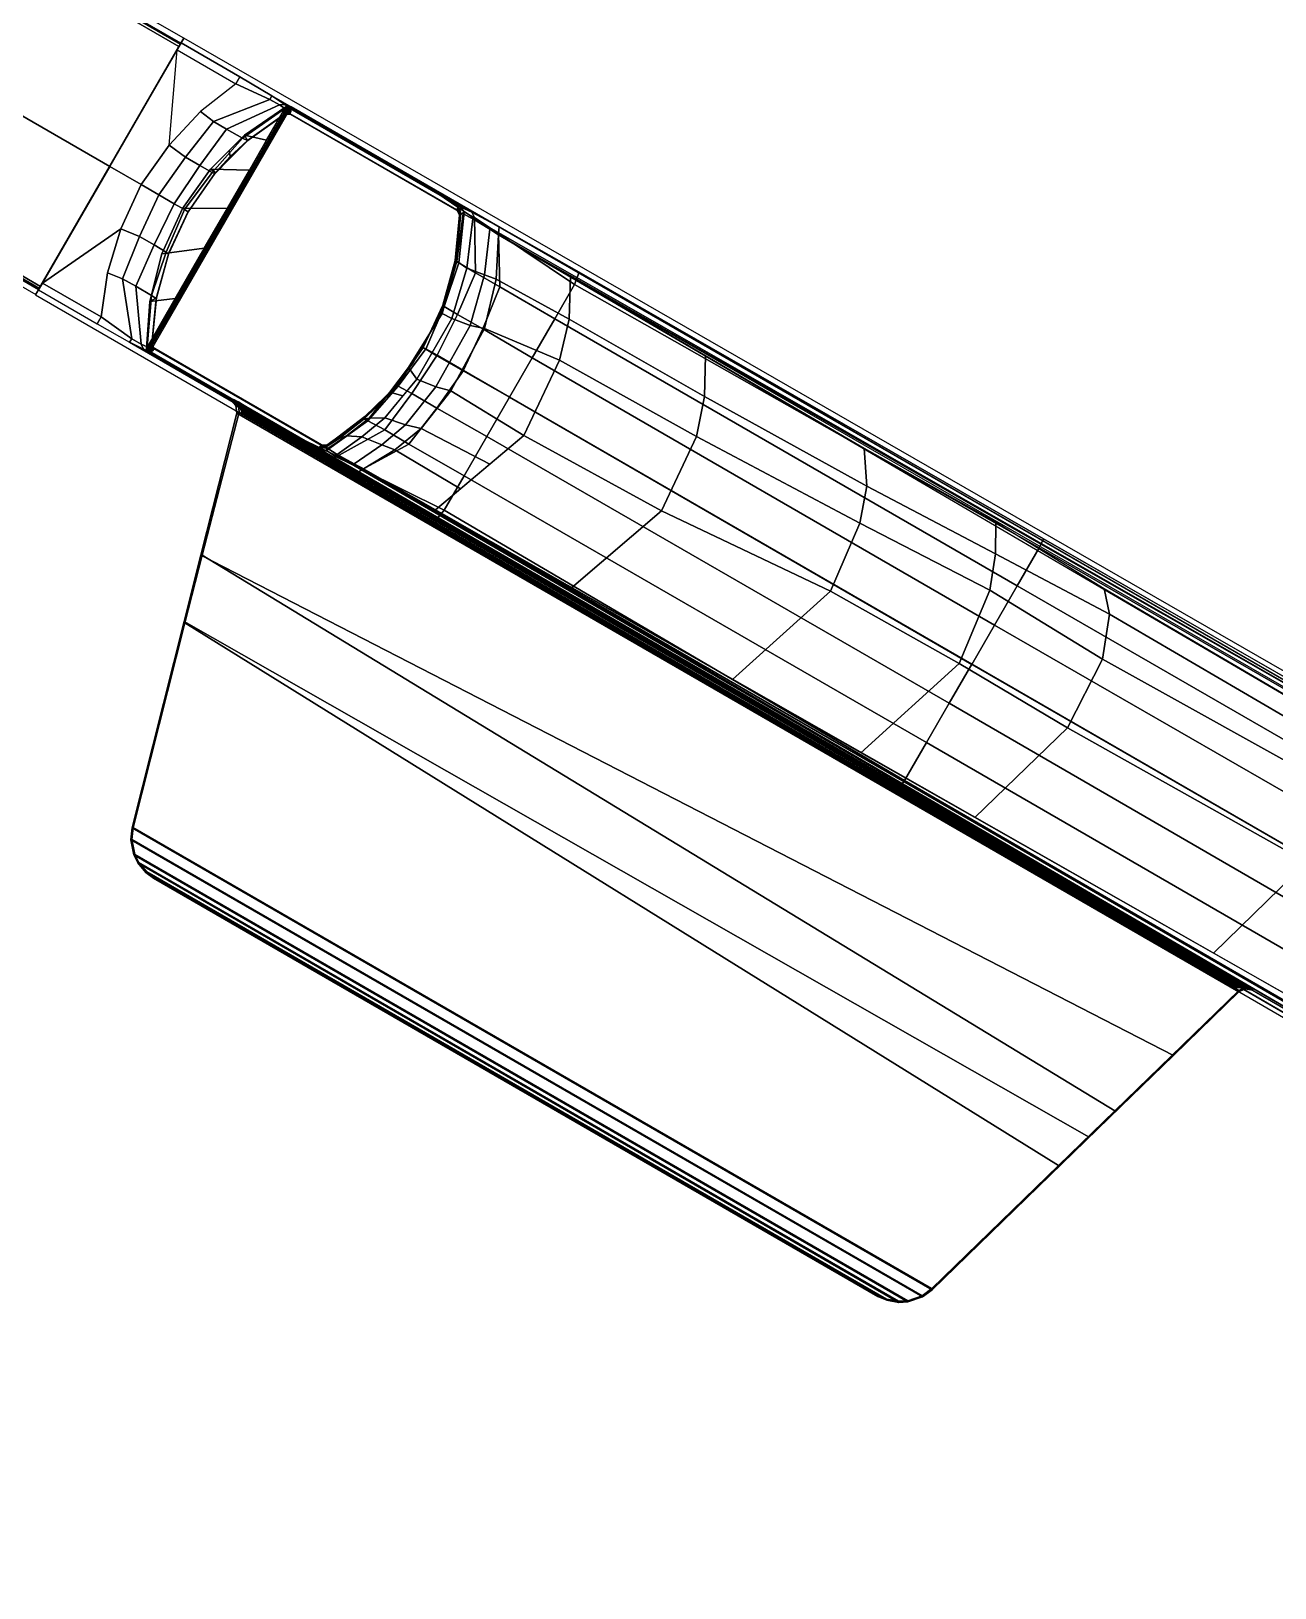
# Model space of a CAD drawing. Header units: millimetres. Extents: x 22804 to 54168, y 19058 to 39187.
# Drawn here: x 48073.3 to 48247.8, y 25226.1 to 25444.5 of the extents above; entities that cross this region are included whole.
import ezdxf

# ---------------------------------------------------------------- set-up
doc = ezdxf.new("R2010")
doc.units = ezdxf.units.MM
doc.header["$LTSCALE"] = 20
for name, color, linetype in [('Furniture', 31, 'Continuous'), ('TABLE-BASE', 6, 'Continuous'), ('TABLE-TOPVEN', 6, 'Continuous')]:
    doc.layers.add(name, color=color, linetype=linetype)

# ---------------------------------------------------------------- blocks, each defined once
blk = doc.blocks.new('table')
at = {"layer": 'TABLE-BASE', "color": 4}
for p, q in [((-3.7026, 14.4811, 25.958), (-3.699, 14.4908, 25.958)), ((-3.699, 14.5016, 25.958), (-3.7025, 14.5155, 25.958)), ((-3.699, 14.4908, 25.958), (-3.699, 14.5016, 25.958))]:
    blk.add_line(p, q, dxfattribs=at)
for points, invisible_edges in [([(-4.6865, 15.9384, 2.9398), (-3.1944, 18.4786, 3.5733), (-0.2548, 23.6021, 3.1165), (-0.2628, 23.6319, 2.4908)], 1), ([(1.1858, 22.7956, 2.4908), (1.1559, 22.7876, 3.1165), (-1.8114, 17.6801, 3.5733), (-3.2652, 15.1178, 2.9398)], 4), ([(-4.6669, 15.9127, 3.7936), (-3.1944, 18.4786, 3.5733), (-4.6865, 15.9384, 2.9398), (-4.9175, 15.4702, 3.9158)], 6), ([(-3.5552, 14.6837, 3.9158), (-3.2652, 15.1178, 2.9398), (-1.8114, 17.6801, 3.5733), (-3.2972, 15.1219, 3.7936)], 3), ([(-4.9175, 15.4702, 3.9158), (-4.6865, 15.9384, 2.9398), (-5.9602, 13.729, 2.988), (-5.6409, 14.2149, 3.9476)], 5), ([(-5.1688, 15.0339, 27.324), (-4.8736, 15.4675, 26.2126), (-5.5672, 14.3219, 26.6959), (-5.5798, 14.322, 27.3241)], 2), ([(-5.5672, 14.3219, 26.6959), (-5.5672, 14.3219, 26.6959), (-4.9043, 15.4194, 26.2035), (-4.8736, 15.4675, 26.2126)], 10), ([(-5.5672, 14.3219, 26.6959), (-4.9043, 15.4194, 26.2035), (-4.961, 15.3259, 26.1446), (-5.5623, 14.3219, 26.4558)], 5), ([(-5.5623, 14.3219, 26.4558), (-4.961, 15.3259, 26.1446), (-4.9886, 15.2729, 26.0482), (-5.5593, 14.3219, 26.3078)], 5), ([(-5.5593, 14.3219, 26.3078), (-4.9886, 15.2729, 26.0482), (-4.9912, 15.2595, 25.958), (-5.5558, 14.3219, 26.1325)], 5), ([(-4.9912, 15.2595, 25.958), (-5.0049, 15.2556, 25.958), (-5.5558, 14.3219, 26.1325)], 10), ([(-5.0049, 15.2556, 25.958), (-5.0209, 15.2423, 25.958), (-5.5558, 14.3219, 26.1325)], 10), ([(-5.5558, 14.3219, 26.1325), (-5.0209, 15.2423, 25.958), (-5.0105, 15.238, 25.294), (-5.5421, 14.3172, 25.294)], 1), ([(-4.2806, 13.4295, 3.9476), (-4.5418, 12.91, 2.988), (-3.2652, 15.1178, 2.9398), (-3.5552, 14.6837, 3.9158)], 5), ([(-3.5812, 14.7213, 26.2126), (-4.2265, 13.5479, 26.6959), (-4.2265, 13.5479, 26.6959), (-3.6075, 14.6707, 26.2035)], 5), ([(-3.5812, 14.7213, 26.2126), (-3.8091, 14.2489, 27.324), (-4.2201, 13.537, 27.3241), (-4.2265, 13.5479, 26.6959)], 8), ([(-3.6075, 14.6707, 26.2035), (-4.2265, 13.5479, 26.6959), (-4.2289, 13.552, 26.4558), (-3.6601, 14.5748, 26.1446)], 5), ([(-3.6601, 14.5748, 26.1446), (-4.2289, 13.552, 26.4558), (-4.2304, 13.5547, 26.3078), (-3.6922, 14.5244, 26.0482)], 5), ([(-3.7026, 14.4811, 25.958), (-4.2322, 13.5577, 26.1325), (-4.2431, 13.5672, 25.294), (-3.7115, 14.488, 25.294)], 1), ([(-3.6922, 14.5244, 26.0482), (-4.2304, 13.5547, 26.3078), (-4.2322, 13.5577, 26.1325), (-3.7026, 14.4811, 25.958)], 5), ([(-5.746, 14.0374, 3.8821), (-5.6409, 14.2149, 3.9476), (-5.9602, 13.729, 2.988), (-5.9331, 13.7133, 3.8821)], 2), ([(-5.25, 13.3189, 2.988), (-5.8952, 13.6914, 3.9392), (-5.9331, 13.7133, 3.8821), (-5.9602, 13.729, 2.988)], 1), ([(-5.8952, 13.6914, 3.9392), (-5.25, 13.3189, 2.988), (-4.6067, 12.9475, 3.9392)], 3), ([(-4.5688, 12.9257, 3.8821), (-4.3817, 13.2497, 3.8821), (-4.2806, 13.4295, 3.9476), (-4.5418, 12.91, 2.988)], 4), ([(-4.5418, 12.91, 2.988), (-4.5688, 12.9257, 3.8821), (-4.6067, 12.9475, 3.9392), (-5.2519, 13.32, 2.988)], 4)]:
    blk.add_3dface(points, dxfattribs=dict(at, invisible_edges=invisible_edges))
for points in [[(-3.1944, 18.4786, 3.5733), (-3.1442, 18.454, 3.6431), (-0.1978, 23.5741, 3.1879), (-0.2548, 23.6021, 3.1165)], [(-2.9336, 18.3324, 3.6824), (0.0154, 23.451, 3.2217), (-0.1978, 23.5741, 3.1879), (-3.1442, 18.454, 3.6431)], [(-2.717, 18.2074, 3.7191), (0.2295, 23.3274, 3.2461), (0.0154, 23.451, 3.2217), (-2.9336, 18.3324, 3.6824)], [(0.4527, 23.1985, 3.2684), (0.2295, 23.3274, 3.2461), (-2.717, 18.2074, 3.7191), (-2.5, 18.0821, 3.7402)], [(-2.502, 18.0832, 3.7402), (-2.2849, 17.9579, 3.7191), (0.6759, 23.0697, 3.2461), (0.4527, 23.1985, 3.2684)], [(-2.0683, 17.8328, 3.6824), (0.89, 22.9461, 3.2217), (0.6759, 23.0697, 3.2461), (-2.2849, 17.9579, 3.7191)], [(-1.8577, 17.7113, 3.6431), (1.1032, 22.823, 3.1879), (0.89, 22.9461, 3.2217), (-2.0683, 17.8328, 3.6824)], [(1.1559, 22.7876, 3.1165), (1.1032, 22.823, 3.1879), (-1.8577, 17.7113, 3.6431), (-1.8114, 17.6801, 3.5733)], [(-1.5391, 21.3206, 27.324), (-5.5798, 14.322, 27.3241), (-4.2201, 13.537, 27.3241), (-0.1795, 20.5356, 27.324)], [(-5.1688, 15.0339, 27.324), (-1.5391, 21.3206, 27.324), (-1.5415, 21.3055, 27.008), (-4.9514, 15.3532, 26.5054)], [(-4.9514, 15.3532, 26.5054), (-1.8583, 20.7524, 26.9613), (-1.8418, 20.7807, 26.8751), (-4.8869, 15.4479, 26.2628)], [(-1.8418, 20.7807, 26.8751), (-1.8183, 20.7737, 26.8191), (-4.8799, 15.4583, 26.2362), (-4.8869, 15.4479, 26.2628)], [(-4.8799, 15.4583, 26.2362), (-4.8736, 15.4675, 26.2126), (-1.7797, 20.7539, 26.7966), (-1.8183, 20.7737, 26.8191)], [(-0.1795, 20.5356, 27.324), (-3.8091, 14.2489, 27.324), (-3.6412, 14.5969, 26.5054), (-0.1914, 20.526, 27.008)], [(-1.4069, 19.9334, 26.5876), (-1.0378, 20.3323, 26.7356), (-0.5499, 20.0439, 26.7966), (-0.9053, 19.4171, 26.7271)], [(-2.919, 18.8135, 26.5805), (-2.1451, 20.1324, 26.727), (-2.0078, 20.1608, 26.6609), (-2.7777, 18.8438, 26.5221)], [(-2.7777, 18.8438, 26.5221), (-2.0078, 20.1608, 26.6609), (-1.7936, 20.1264, 26.606), (-2.5285, 18.8045, 26.4579)], [(-2.5285, 18.8045, 26.4579), (-1.7936, 20.1264, 26.606), (-1.4069, 19.9334, 26.5876), (-2.149, 18.6117, 26.4418)], [(-0.5135, 20.0204, 26.8191), (-3.586, 14.7113, 26.2362), (-3.5812, 14.7213, 26.2126), (-0.5499, 20.0439, 26.7966)], [(-0.5119, 19.9751, 26.9613), (-3.6412, 14.5969, 26.5054), (-3.5915, 14.7, 26.2628), (-0.4957, 20.0035, 26.8751)], [(-3.5915, 14.7, 26.2628), (-3.586, 14.7113, 26.2362), (-0.5135, 20.0204, 26.8191), (-0.4957, 20.0035, 26.8751)], [(-2.149, 18.6117, 26.4418), (-1.4069, 19.9334, 26.5876), (-0.9053, 19.4171, 26.7271), (-1.6541, 18.0986, 26.5818)], [(-0.7082, 19.593, 27.324), (-0.7004, 19.6332, 27.324), (-3.9577, 13.9916, 27.324), (-3.9305, 14.0167, 27.324)], [(-0.7417, 19.5637, 26.9452), (-0.7447, 19.566, 26.9354), (-0.7076, 19.6324, 26.9951), (-0.7153, 19.5921, 26.9951)], [(-0.7258, 19.5997, 26.9661), (-0.7231, 19.6076, 26.9346), (-0.7096, 19.6297, 26.9727), (-0.7076, 19.6324, 26.9951)], [(-0.7082, 19.593, 27.324), (-0.7153, 19.5921, 26.9951), (-0.7076, 19.6324, 26.9951), (-0.7004, 19.6332, 27.324)], [(-0.6912, 19.5585, 27.324), (-0.7082, 19.593, 27.324), (-3.9305, 14.0167, 27.324), (-3.8883, 14.0209, 27.324)], [(-0.7463, 19.568, 26.9194), (-0.7447, 19.566, 26.9354), (-3.9251, 14.0701, 26.5718), (-3.9267, 14.0721, 26.5559)], [(-0.7447, 19.566, 26.9354), (-0.7417, 19.5637, 26.9452), (-3.9221, 14.0678, 26.5817), (-3.9251, 14.0701, 26.5718)], [(-0.7417, 19.5637, 26.9452), (-0.7373, 19.5605, 26.9544), (-3.9177, 14.0646, 26.5909), (-3.9221, 14.0678, 26.5817)], [(-0.7373, 19.5605, 26.9544), (-0.7297, 19.5554, 26.9647), (-3.9101, 14.0595, 26.6011), (-3.9177, 14.0646, 26.5909)], [(-0.7297, 19.5554, 26.9647), (-0.7195, 19.549, 26.9732), (-3.8999, 14.0531, 26.6096), (-3.9101, 14.0595, 26.6011)], [(-0.7195, 19.549, 26.9732), (-0.7143, 19.5457, 26.9761), (-3.8947, 14.0498, 26.6125), (-3.8999, 14.0531, 26.6096)], [(-0.7143, 19.5457, 26.9761), (-0.7062, 19.5409, 26.9791), (-3.8866, 14.045, 26.6155), (-3.8947, 14.0498, 26.6125)], [(-0.7062, 19.5409, 26.9791), (-0.6983, 19.5576, 26.9951), (-3.8942, 14.0349, 26.6301), (-3.8866, 14.045, 26.6155)], [(-3.8942, 14.0349, 26.6301), (-0.6983, 19.5576, 26.9951), (-0.0334, 18.8728, 27.0079), (-3.1034, 13.8298, 26.9551)], [(-3.8883, 14.0209, 27.324), (-3.1033, 13.8231, 27.324), (-0.34, 19.1966, 27.324), (-0.6912, 19.5585, 27.324)], [(-0.7447, 19.566, 26.9354), (-0.7463, 19.568, 26.9194), (-0.7231, 19.6076, 26.9346), (-0.7258, 19.5997, 26.9661)], [(-0.7417, 19.5637, 26.9452), (-0.7153, 19.5921, 26.9951), (-0.7373, 19.5605, 26.9544)], [(-0.7373, 19.5605, 26.9544), (-0.7153, 19.5921, 26.9951), (-0.7297, 19.5554, 26.9647)], [(-0.7297, 19.5554, 26.9647), (-0.7153, 19.5921, 26.9951), (-0.7195, 19.549, 26.9732)], [(-0.7143, 19.5457, 26.9761), (-0.7143, 19.5457, 26.9761), (-0.7195, 19.549, 26.9732), (-0.7153, 19.5921, 26.9951)], [(-0.6912, 19.5585, 27.324), (-0.6983, 19.5576, 26.9951), (-0.7153, 19.5921, 26.9951), (-0.7082, 19.593, 27.324)], [(-0.7062, 19.5409, 26.9791), (-0.7143, 19.5457, 26.9761), (-0.7153, 19.5921, 26.9951), (-0.6983, 19.5576, 26.9951)], [(-0.6983, 19.5576, 26.9951), (-0.6912, 19.5585, 27.324), (0.9545, 17.863, 27.324), (0.948, 17.8622, 27.0268)], [(-3.1033, 13.8231, 27.324), (-2.7369, 13.7307, 27.324), (0.1119, 18.7311, 27.324), (-0.34, 19.1966, 27.324)], [(-3.2855, 18.2161, 26.5064), (-2.919, 18.8135, 26.5805), (-2.7777, 18.8438, 26.5221), (-3.1108, 18.2136, 26.4456)], [(-3.1108, 18.2136, 26.4456), (-2.7777, 18.8438, 26.5221), (-2.5285, 18.8045, 26.4579), (-2.9106, 18.182, 26.394)], [(-3.1034, 13.8298, 26.9551), (-0.0334, 18.8728, 27.0079), (0.2691, 18.5613, 27.0137), (-2.7291, 13.7341, 27.0268)], [(-2.9106, 18.182, 26.394), (-2.5285, 18.8045, 26.4579), (-2.149, 18.6117, 26.4418), (-2.5049, 18.0132, 26.354)], [(-2.7369, 13.7307, 27.324), (-1.5971, 13.4435, 27.324), (0.9545, 17.863, 27.324), (0.1119, 18.7311, 27.324)], [(-2.5049, 18.0132, 26.354), (-2.149, 18.6117, 26.4418), (-1.6541, 18.0986, 26.5818), (-2.0118, 17.4702, 26.5128)], [(-2.7291, 13.7341, 27.0268), (0.2691, 18.5613, 27.0137), (0.948, 17.8622, 27.0268), (-1.5997, 13.4495, 27.0268)], [(-4.5995, 15.8879, 3.8694), (-3.1442, 18.454, 3.6431), (-3.1944, 18.4786, 3.5733), (-4.6669, 15.9127, 3.7936)], [(-4.4095, 15.7781, 3.952), (-2.9336, 18.3324, 3.6824), (-3.1442, 18.454, 3.6431), (-4.5995, 15.8879, 3.8694)], [(-4.1929, 15.6531, 3.9886), (-2.717, 18.2074, 3.7191), (-2.9336, 18.3324, 3.6824), (-4.4095, 15.7781, 3.952)], [(-2.5, 18.0821, 3.7402), (-2.717, 18.2074, 3.7191), (-4.1929, 15.6531, 3.9886), (-3.9758, 15.5278, 4.0097)], [(-3.2855, 18.2161, 26.5064), (-3.1108, 18.2136, 26.4456), (-3.4842, 17.5016, 26.3589), (-3.6949, 17.4878, 26.4343)], [(-3.4842, 17.5016, 26.3589), (-3.1108, 18.2136, 26.4456), (-2.9106, 18.182, 26.394), (-3.2794, 17.4642, 26.3093)], [(-3.2794, 17.4642, 26.3093), (-2.9106, 18.182, 26.394), (-2.5049, 18.0132, 26.354), (-2.9047, 17.3015, 26.2765)], [(-3.9761, 15.528, 4.0097), (-3.7591, 15.4026, 3.9886), (-2.2849, 17.9579, 3.7191), (-2.502, 18.0832, 3.7402)], [(-2.9047, 17.3015, 26.2765), (-2.5049, 18.0132, 26.354), (-2.0118, 17.4702, 26.5128), (-2.4158, 16.7611, 26.4352)], [(-3.5425, 15.2776, 3.952), (-2.0683, 17.8328, 3.6824), (-2.2849, 17.9579, 3.7191), (-3.7591, 15.4026, 3.9886)], [(-3.3524, 15.1679, 3.8694), (-1.8577, 17.7113, 3.6431), (-2.0683, 17.8328, 3.6824), (-3.5425, 15.2776, 3.952)], [(0.948, 17.8622, 27.0268), (0.9877, 17.8084, 27.0268), (-1.5332, 13.442, 27.0268), (-1.5997, 13.4495, 27.0268)], [(0.9545, 17.863, 27.324), (-1.5971, 13.4435, 27.324), (-1.5307, 13.436, 27.324), (0.9942, 17.8092, 27.324)], [(-1.5332, 13.442, 27.0268), (0.9877, 17.8084, 27.0268), (1.0153, 17.7288, 27.0268), (-1.4505, 13.4579, 27.0268)], [(-1.5307, 13.436, 27.324), (-1.448, 13.4519, 27.324), (1.0217, 17.7296, 27.324), (0.9942, 17.8092, 27.324)], [(0.9545, 17.863, 27.324), (0.9942, 17.8092, 27.324), (0.9877, 17.8084, 27.0268), (0.948, 17.8622, 27.0268)], [(0.9942, 17.8092, 27.324), (1.0217, 17.7296, 27.324), (1.0153, 17.7288, 27.0268), (0.9877, 17.8084, 27.0268)], [(1.0153, 17.7288, 27.0268), (1.0184, 17.6784, 27.0268), (-1.4053, 13.4804, 27.0268), (-1.4505, 13.4579, 27.0268)], [(1.0217, 17.7296, 27.324), (-1.448, 13.4519, 27.324), (-1.4028, 13.4744, 27.324), (1.0249, 17.6792, 27.324)], [(1.0217, 17.7296, 27.324), (1.0249, 17.6792, 27.324), (1.0184, 17.6784, 27.0268), (1.0153, 17.7288, 27.0268)], [(-3.2972, 15.1219, 3.7936), (-1.8114, 17.6801, 3.5733), (-1.8577, 17.7113, 3.6431), (-3.3524, 15.1679, 3.8694)], [(-1.4053, 13.4804, 27.0268), (1.0184, 17.6784, 27.0268), (1.0065, 17.6114, 27.0268), (-1.3532, 13.5242, 27.0268)], [(-1.4028, 13.4744, 27.324), (-1.3506, 13.5182, 27.324), (1.013, 17.6122, 27.324), (1.0249, 17.6792, 27.324)], [(1.0249, 17.6792, 27.324), (1.013, 17.6122, 27.324), (1.0065, 17.6114, 27.0268), (1.0184, 17.6784, 27.0268)], [(1.0065, 17.6114, 27.0268), (0.9851, 17.5631, 27.0268), (-1.3221, 13.5669, 27.0268), (-1.3532, 13.5242, 27.0268)], [(1.013, 17.6122, 27.324), (-1.3506, 13.5182, 27.324), (-1.3196, 13.5609, 27.324), (0.9916, 17.5639, 27.324)], [(-1.3221, 13.5669, 27.0268), (0.9851, 17.5631, 27.0268), (0.9916, 17.5639, 27.324), (-1.3196, 13.5609, 27.324)], [(1.013, 17.6122, 27.324), (0.9916, 17.5639, 27.324), (0.9851, 17.5631, 27.0268), (1.0065, 17.6114, 27.0268)], [(-4.2075, 16.6103, 26.3379), (-3.6949, 17.4878, 26.4343), (-3.4842, 17.5016, 26.3589), (-3.9806, 16.6047, 26.2623)], [(-3.9806, 16.6047, 26.2623), (-3.4842, 17.5016, 26.3589), (-3.2794, 17.4642, 26.3093), (-3.7586, 16.5619, 26.2099)], [(-3.7586, 16.5619, 26.2099), (-3.2794, 17.4642, 26.3093), (-2.9047, 17.3015, 26.2765), (-3.3478, 16.3685, 26.1831)], [(-3.3478, 16.3685, 26.1831), (-2.9047, 17.3015, 26.2765), (-2.4158, 16.7611, 26.4352), (-2.9235, 15.8715, 26.3381)], [(-4.6457, 15.8656, 26.256), (-4.2075, 16.6103, 26.3379), (-3.9806, 16.6047, 26.2623), (-4.4077, 15.8584, 26.1757)], [(-4.4077, 15.8584, 26.1757), (-3.9806, 16.6047, 26.2623), (-3.7586, 16.5619, 26.2099), (-4.1812, 15.8052, 26.1281)], [(-4.1812, 15.8052, 26.1281), (-3.7586, 16.5619, 26.2099), (-3.3478, 16.3685, 26.1831), (-3.7642, 15.6067, 26.1023)], [(-3.7642, 15.6067, 26.1023), (-3.3478, 16.3685, 26.1831), (-2.9235, 15.8715, 26.3381), (-3.3547, 15.119, 26.2562)], [(-4.9175, 15.4702, 3.9158), (-4.8801, 15.4675, 3.9669), (-4.5995, 15.8879, 3.8694), (-4.6669, 15.9127, 3.7936)], [(-4.5866, 15.4746, 4.0511), (-4.4095, 15.7781, 3.952), (-4.5995, 15.8879, 3.8694), (-4.8801, 15.4675, 3.9669)], [(-4.8736, 15.4675, 26.2126), (-4.6457, 15.8656, 26.256), (-4.4077, 15.8584, 26.1757), (-4.6283, 15.4552, 26.1328)], [(-4.6283, 15.4552, 26.1328), (-4.4077, 15.8584, 26.1757), (-4.1812, 15.8052, 26.1281), (-4.3557, 15.3905, 26.0759)], [(-4.3537, 15.3804, 4.0783), (-4.1929, 15.6531, 3.9886), (-4.4095, 15.7781, 3.952), (-4.5866, 15.4746, 4.0511)], [(-4.3557, 15.3905, 26.0759), (-4.1812, 15.8052, 26.1281), (-3.7642, 15.6067, 26.1023), (-4.0121, 15.2041, 26.0686)], [(-3.9758, 15.5278, 4.0097), (-4.1929, 15.6531, 3.9886), (-4.3537, 15.3804, 4.0783), (-4.122, 15.2727, 4.0936)], [(-3.7642, 15.6067, 26.1023), (-3.6061, 15.4192, 26.1615), (-3.8037, 15.0408, 26.095), (-4.0121, 15.2041, 26.0686)], [(-4.1239, 15.2738, 4.0936), (-3.9148, 15.127, 4.0783), (-3.7591, 15.4026, 3.9886), (-3.9761, 15.528, 4.0097)], [(-5.5938, 14.2873, 4.0784), (-4.9987, 15.3206, 4.0428), (-4.9175, 15.4702, 3.9158), (-5.6409, 14.2149, 3.9476)], [(-4.9698, 15.3351, 4.064), (-4.8801, 15.4675, 3.9669), (-4.9175, 15.4702, 3.9158), (-4.9987, 15.3206, 4.0428)], [(-4.663, 15.3401, 4.1825), (-4.5866, 15.4746, 4.0511), (-4.8801, 15.4675, 3.9669), (-4.9698, 15.3351, 4.064)], [(-4.9043, 15.4194, 26.2035), (-4.6525, 15.3907, 26.1021), (-4.6886, 15.2929, 26.0365), (-4.961, 15.3259, 26.1446)], [(-4.6283, 15.4552, 26.1328), (-4.6525, 15.3907, 26.1021), (-4.9043, 15.4194, 26.2035), (-4.8736, 15.4675, 26.2126)], [(-4.4336, 15.2401, 4.2037), (-4.3537, 15.3804, 4.0783), (-4.5866, 15.4746, 4.0511), (-4.663, 15.3401, 4.1825)], [(-4.3557, 15.3905, 26.0759), (-4.3725, 15.3101, 26.0322), (-4.6525, 15.3907, 26.1021), (-4.6283, 15.4552, 26.1328)], [(-3.7168, 14.9724, 4.0511), (-3.5425, 15.2776, 3.952), (-3.7591, 15.4026, 3.9886), (-3.9148, 15.127, 4.0783)], [(-3.8037, 15.0408, 26.095), (-3.6061, 15.4192, 26.1615), (-3.4695, 15.2572, 26.2126), (-3.6849, 14.8941, 26.1429)], [(-5.0239, 15.263, 4.2437), (-4.9987, 15.3206, 4.0428), (-5.5938, 14.2873, 4.0784), (-5.5704, 14.3163, 4.2437)], [(-5.0239, 15.263, 4.2437), (-4.9979, 15.2779, 4.2437), (-4.9698, 15.3351, 4.064), (-4.9987, 15.3206, 4.0428)], [(-4.7181, 15.2491, 4.3893), (-4.663, 15.3401, 4.1825), (-4.9698, 15.3351, 4.064), (-4.9979, 15.2779, 4.2437)], [(-4.9886, 15.2729, 26.0482), (-4.961, 15.3259, 26.1446), (-4.6886, 15.2929, 26.0365), (-4.7278, 15.238, 25.9478)], [(-4.4779, 15.1679, 4.4021), (-4.4336, 15.2401, 4.2037), (-4.663, 15.3401, 4.1825), (-4.7181, 15.2491, 4.3893)], [(-4.3725, 15.3101, 26.0322), (-4.4103, 15.2091, 25.9702), (-4.6886, 15.2929, 26.0365), (-4.6525, 15.3907, 26.1021)], [(-4.122, 15.2727, 4.0936), (-4.3537, 15.3804, 4.0783), (-4.4336, 15.2401, 4.2037), (-4.2051, 15.1275, 4.2161)], [(-4.034, 15.1212, 26.0265), (-4.0758, 15.0165, 25.9697), (-4.4103, 15.2091, 25.9702), (-4.3725, 15.3101, 26.0322)], [(-4.3557, 15.3905, 26.0759), (-4.0121, 15.2041, 26.0686), (-4.034, 15.1212, 26.0265), (-4.3725, 15.3101, 26.0322)], [(-5.5404, 14.3162, 4.988), (-5.0088, 15.237, 4.988), (-5.0239, 15.263, 4.2437), (-5.5704, 14.3163, 4.2437)], [(-5.5405, 14.3163, 25.294), (-5.0089, 15.237, 25.294), (-5.0085, 15.2368, 4.988), (-5.5401, 14.316, 4.988)], [(-4.9825, 15.252, 4.988), (-4.9979, 15.2779, 4.2437), (-5.0239, 15.263, 4.2437), (-5.0088, 15.237, 4.988)], [(-5.0049, 15.2556, 25.958), (-5.0141, 15.2503, 25.958), (-5.0209, 15.2423, 25.958), (-5.0049, 15.2556, 25.958)], [(-5.0141, 15.2503, 25.958), (-5.0037, 15.246, 25.294), (-5.0105, 15.238, 25.294), (-5.0209, 15.2423, 25.958)], [(-5.0049, 15.2556, 25.958), (-4.9945, 15.2513, 25.294), (-5.0037, 15.246, 25.294), (-5.0141, 15.2503, 25.958)], [(-5.0022, 15.245, 25.294), (-5.0057, 15.2408, 4.988), (-5.0085, 15.2368, 4.988), (-5.0089, 15.237, 25.294)], [(-4.9929, 15.2503, 25.294), (-4.9975, 15.2477, 4.988), (-5.0057, 15.2408, 4.988), (-5.0022, 15.245, 25.294)], [(-4.9912, 15.2595, 25.958), (-4.9842, 15.253, 25.294), (-4.9945, 15.2513, 25.294), (-5.0049, 15.2556, 25.958)], [(-4.7312, 15.2278, 4.988), (-4.7181, 15.2491, 4.3893), (-4.9979, 15.2779, 4.2437), (-4.9825, 15.252, 4.988)], [(-4.9825, 15.252, 25.294), (-4.9821, 15.2518, 4.988), (-4.9975, 15.2477, 4.988), (-4.9929, 15.2503, 25.294)], [(-4.7278, 15.238, 25.9478), (-4.7353, 15.2331, 25.8526), (-4.9912, 15.2595, 25.958), (-4.9886, 15.2729, 26.0482)], [(-4.7353, 15.2331, 25.8526), (-4.7011, 15.2284, 25.6061), (-4.9884, 15.2569, 25.6934), (-4.9912, 15.2595, 25.958)], [(-4.7011, 15.2284, 25.6061), (-4.7319, 15.2286, 25.294), (-4.9842, 15.253, 25.294), (-4.9884, 15.2569, 25.6934)], [(-4.727, 15.2271, 25.294), (-4.7309, 15.2276, 4.988), (-4.9821, 15.2518, 4.988), (-4.9825, 15.252, 25.294)], [(-4.4391, 15.1566, 25.874), (-4.4595, 15.1598, 25.7785), (-4.7353, 15.2331, 25.8526), (-4.7278, 15.238, 25.9478)], [(-4.5051, 15.1712, 25.5772), (-4.7011, 15.2284, 25.6061), (-4.7353, 15.2331, 25.8526), (-4.4595, 15.1598, 25.7785)], [(-4.6044, 15.1995, 25.294), (-4.7319, 15.2286, 25.294), (-4.7011, 15.2284, 25.6061), (-4.5051, 15.1712, 25.5772)], [(-4.4846, 15.1607, 4.988), (-4.4779, 15.1679, 4.4021), (-4.7181, 15.2491, 4.3893), (-4.7312, 15.2278, 4.988)], [(-4.4779, 15.1583, 25.294), (-4.4842, 15.1605, 4.988), (-4.7309, 15.2276, 4.988), (-4.727, 15.2271, 25.294)], [(-4.4103, 15.2091, 25.9702), (-4.4391, 15.1566, 25.874), (-4.7278, 15.238, 25.9478), (-4.6886, 15.2929, 26.0365)], [(-4.2051, 15.1275, 4.2161), (-4.4336, 15.2401, 4.2037), (-4.4779, 15.1679, 4.4021), (-4.2425, 15.0659, 4.4094)], [(-4.2081, 15.1292, 4.2161), (-3.9963, 14.9877, 4.2037), (-3.9148, 15.127, 4.0783), (-4.1239, 15.2738, 4.0936)], [(-3.5761, 14.7146, 3.9669), (-3.3524, 15.1679, 3.8694), (-3.5425, 15.2776, 3.952), (-3.7168, 14.9724, 4.0511)], [(-3.4695, 15.2572, 26.2126), (-3.3547, 15.119, 26.2562), (-3.5812, 14.7213, 26.2126), (-3.6849, 14.8941, 26.1429)], [(-4.49, 15.1631, 25.294), (-4.6044, 15.1995, 25.294), (-4.5051, 15.1712, 25.5772), (-4.385, 15.1173, 25.5655)], [(-4.385, 15.1173, 25.5655), (-4.5051, 15.1712, 25.5772), (-4.4595, 15.1598, 25.7785), (-4.3341, 15.0897, 25.7765)], [(-4.218, 15.0256, 25.5553), (-4.2517, 15.0521, 25.294), (-4.49, 15.1631, 25.294), (-4.385, 15.1173, 25.5655)], [(-4.2425, 15.0659, 4.4094), (-4.4779, 15.1679, 4.4021), (-4.4846, 15.1607, 4.988), (-4.2509, 15.0516, 4.988)], [(-4.2506, 15.0514, 4.988), (-4.4842, 15.1605, 4.988), (-4.4779, 15.1583, 25.294), (-4.2502, 15.0512, 25.294)], [(-4.14, 14.9696, 25.8863), (-4.1704, 14.9982, 25.774), (-4.4595, 15.1598, 25.7785), (-4.4391, 15.1566, 25.874)], [(-4.0758, 15.0165, 25.9697), (-4.14, 14.9696, 25.8863), (-4.4391, 15.1566, 25.874), (-4.4103, 15.2091, 25.9702)], [(-4.0121, 15.2041, 26.0686), (-3.8037, 15.0408, 26.095), (-3.8244, 14.9535, 26.0666), (-4.034, 15.1212, 26.0265)], [(-3.2972, 15.1219, 3.7936), (-3.3524, 15.1679, 3.8694), (-3.5761, 14.7146, 3.9669), (-3.5552, 14.6837, 3.9158)], [(-4.1704, 14.9982, 25.774), (-4.218, 15.0256, 25.5553), (-4.385, 15.1173, 25.5655), (-4.3341, 15.0897, 25.7765)], [(-4.0452, 14.9085, 25.294), (-4.2517, 15.0521, 25.294), (-4.218, 15.0256, 25.5553), (-4.0354, 14.9006, 25.5616)], [(-4.2517, 15.0521, 25.294), (-4.0452, 14.9085, 25.294), (-4.0392, 14.9036, 4.988), (-4.2506, 15.0514, 4.988)], [(-4.2509, 15.0516, 4.988), (-4.0396, 14.9038, 4.988), (-4.0367, 14.9132, 4.4021), (-4.2428, 15.0661, 4.4094)], [(-4.2428, 15.0661, 4.4094), (-4.0367, 14.9132, 4.4021), (-3.9963, 14.9877, 4.2037), (-4.2081, 15.1292, 4.2161)], [(-3.8244, 14.9535, 26.0666), (-3.8624, 14.8399, 26.0156), (-4.0758, 15.0165, 25.9697), (-4.034, 15.1212, 26.0265)], [(-3.7951, 14.839, 4.1825), (-3.7168, 14.9724, 4.0511), (-3.9148, 15.127, 4.0783), (-3.9963, 14.9877, 4.2037)], [(-4.0354, 14.9006, 25.5616), (-4.218, 15.0256, 25.5553), (-4.1704, 14.9982, 25.774), (-4.0007, 14.8729, 25.7974)], [(-4.0039, 14.8674, 25.9066), (-4.0007, 14.8729, 25.7974), (-4.1704, 14.9982, 25.774), (-4.14, 14.9696, 25.8863)], [(-3.9831, 14.9397, 25.9897), (-4.0039, 14.8674, 25.9066), (-4.14, 14.9696, 25.8863), (-4.0758, 15.0165, 25.9697)], [(-3.8463, 14.7457, 4.3893), (-3.7951, 14.839, 4.1825), (-3.9963, 14.9877, 4.2037), (-4.0367, 14.9132, 4.4021)], [(-3.8037, 15.0408, 26.095), (-3.6849, 14.8941, 26.1429), (-3.7135, 14.8225, 26.1244), (-3.8244, 14.9535, 26.0666)], [(-3.646, 14.5709, 4.064), (-3.5761, 14.7146, 3.9669), (-3.7168, 14.9724, 4.0511), (-3.7951, 14.839, 4.1825)], [(-3.8611, 14.7271, 25.294), (-4.0452, 14.9085, 25.294), (-4.0354, 14.9006, 25.5616), (-3.8693, 14.7287, 25.5989)], [(-3.8611, 14.7271, 25.294), (-3.8578, 14.7235, 4.988), (-4.0392, 14.9036, 4.988), (-4.0452, 14.9085, 25.294)], [(-3.8582, 14.7238, 4.988), (-3.8463, 14.7457, 4.3893), (-4.0367, 14.9132, 4.4021), (-4.0396, 14.9038, 4.988)], [(-3.8693, 14.7287, 25.5989), (-4.0354, 14.9006, 25.5616), (-4.0007, 14.8729, 25.7974), (-3.8554, 14.7228, 25.8546)], [(-3.8624, 14.8399, 26.0156), (-3.8598, 14.753, 25.9335), (-4.0039, 14.8674, 25.9066), (-3.9831, 14.9397, 25.9897)], [(-3.7135, 14.8225, 26.1244), (-3.758, 14.7126, 26.0737), (-3.8624, 14.8399, 26.0156), (-3.8244, 14.9535, 26.0666)], [(-3.6849, 14.8941, 26.1429), (-3.5812, 14.7213, 26.2126), (-3.6075, 14.6705, 26.2035), (-3.7135, 14.8225, 26.1244)], [(-3.8598, 14.753, 25.9335), (-3.8554, 14.7228, 25.8546), (-4.0007, 14.8729, 25.7974), (-4.0039, 14.8674, 25.9066)], [(-3.758, 14.7126, 26.0737), (-3.763, 14.6279, 25.9935), (-3.8598, 14.753, 25.9335), (-3.8624, 14.8399, 26.0156)], [(-3.6815, 14.5179, 4.2437), (-3.646, 14.5709, 4.064), (-3.7951, 14.839, 4.1825), (-3.8463, 14.7457, 4.3893)], [(-3.6075, 14.6705, 26.2035), (-3.6591, 14.5766, 26.1465), (-3.758, 14.7126, 26.0737), (-3.7135, 14.8225, 26.1244)], [(-3.7117, 14.5183, 25.294), (-3.8611, 14.7271, 25.294), (-3.8693, 14.7287, 25.5989), (-3.7066, 14.5168, 25.663)], [(-3.7066, 14.5168, 25.663), (-3.8693, 14.7287, 25.5989), (-3.8554, 14.7228, 25.8546), (-3.7025, 14.5155, 25.958)], [(-3.7117, 14.5183, 25.294), (-3.7112, 14.5181, 4.988), (-3.8578, 14.7235, 4.988), (-3.8611, 14.7271, 25.294)], [(-3.763, 14.6279, 25.9935), (-3.7489, 14.5876, 25.9238), (-3.8554, 14.7228, 25.8546), (-3.8598, 14.753, 25.9335)], [(-3.7116, 14.5183, 4.988), (-3.6815, 14.5179, 4.2437), (-3.8463, 14.7457, 4.3893), (-3.8582, 14.7238, 4.988)], [(-3.6591, 14.5766, 26.1465), (-3.6922, 14.5244, 26.0484), (-3.763, 14.6279, 25.9935), (-3.758, 14.7126, 26.0737)], [(-3.6441, 14.5386, 4.0428), (-3.5552, 14.6837, 3.9158), (-3.5761, 14.7146, 3.9669), (-3.646, 14.5709, 4.064)], [(-4.2806, 13.4295, 3.9476), (-3.5552, 14.6837, 3.9158), (-3.6441, 14.5386, 4.0428), (-4.2414, 13.5065, 4.0784)], [(-3.6922, 14.5244, 26.0484), (-3.7025, 14.5155, 25.958), (-3.7489, 14.5876, 25.9238), (-3.763, 14.6279, 25.9935)], [(-4.228, 13.5412, 4.2437), (-4.2414, 13.5065, 4.0784), (-3.6441, 14.5386, 4.0428), (-3.6814, 14.4879, 4.2437)], [(-3.6441, 14.5386, 4.0428), (-3.646, 14.5709, 4.064), (-3.6815, 14.5179, 4.2437), (-3.6814, 14.4879, 4.2437)], [(-4.2538, 13.5559, 4.988), (-3.7071, 14.5027, 4.988), (-3.709, 14.4921, 4.988), (-4.2458, 13.5625, 4.988)], [(-3.7111, 14.4877, 4.988), (-4.2427, 13.567, 4.988), (-4.2458, 13.5625, 4.988), (-3.709, 14.4921, 4.988)], [(-4.2427, 13.567, 4.988), (-3.7111, 14.4877, 4.988), (-3.7115, 14.488, 25.294), (-4.2431, 13.5672, 25.294)], [(-4.228, 13.5412, 4.2437), (-3.6814, 14.4879, 4.2437), (-3.7115, 14.4878, 4.988), (-4.2431, 13.5672, 4.988)], [(-3.699, 14.5016, 25.958), (-3.708, 14.5085, 25.294), (-3.7117, 14.5183, 25.294), (-3.7025, 14.5155, 25.958)], [(-3.708, 14.5085, 25.294), (-3.7071, 14.5027, 4.988), (-3.7112, 14.5181, 4.988), (-3.7117, 14.5183, 25.294)], [(-3.7115, 14.4878, 4.988), (-3.6814, 14.4879, 4.2437), (-3.6815, 14.5179, 4.2437), (-3.7116, 14.5183, 4.988)], [(-3.7026, 14.4811, 25.958), (-3.7115, 14.488, 25.294), (-3.7079, 14.4977, 25.294), (-3.699, 14.4908, 25.958)], [(-3.7115, 14.488, 25.294), (-3.7111, 14.4877, 4.988), (-3.709, 14.4921, 4.988), (-3.7079, 14.4977, 25.294)], [(-3.7079, 14.4977, 25.294), (-3.709, 14.4921, 4.988), (-3.7071, 14.5027, 4.988), (-3.708, 14.5085, 25.294)], [(-3.699, 14.4908, 25.958), (-3.7079, 14.4977, 25.294), (-3.708, 14.5085, 25.294), (-3.699, 14.5016, 25.958)], [(-3.7026, 14.4811, 25.958), (-3.7026, 14.4811, 25.958), (-3.699, 14.4908, 25.958), (-3.6922, 14.5244, 26.0482)], [(-3.6922, 14.5244, 26.0482), (-3.699, 14.5016, 25.958), (-3.7025, 14.5155, 25.958), (-3.6922, 14.5244, 26.0484)], [(-3.6922, 14.5244, 26.0482), (-3.699, 14.4908, 25.958), (-3.699, 14.5016, 25.958)], [(-5.5938, 14.2873, 4.0784), (-5.6409, 14.2149, 3.9476), (-5.6204, 14.2049, 3.999), (-5.5918, 14.2574, 4.0852)], [(-5.5704, 14.2863, 4.2437), (-5.5704, 14.3163, 4.2437), (-5.5938, 14.2873, 4.0784), (-5.5918, 14.2574, 4.0852)], [(-5.5704, 14.2863, 4.2437), (-5.5918, 14.2574, 4.0852), (-5.4568, 13.9652, 4.1825), (-5.4079, 14.0527, 4.3203)], [(-5.5837, 14.305, 27.3241), (-4.2328, 13.5251, 27.324), (-4.2252, 13.5305, 27.324), (-5.5829, 14.3144, 27.3241)], [(-5.5829, 14.3144, 27.3241), (-5.5457, 14.3072, 25.294), (-5.5457, 14.2972, 25.294), (-5.5837, 14.305, 27.3241)], [(-5.58, 14.2924, 27.324), (-4.2456, 13.522, 27.324), (-4.2328, 13.5251, 27.324), (-5.5837, 14.305, 27.3241)], [(-5.5837, 14.305, 27.3241), (-5.5457, 14.2972, 25.294), (-5.5419, 14.2869, 25.294), (-5.58, 14.2924, 27.324)], [(-5.5798, 14.322, 27.3241), (-5.5829, 14.3144, 27.3241), (-4.2252, 13.5305, 27.324), (-4.2201, 13.537, 27.324)], [(-5.5798, 14.322, 27.3241), (-5.5421, 14.3172, 25.294), (-5.5457, 14.3072, 25.294), (-5.5829, 14.3144, 27.3241)], [(-5.3956, 14.186, 27.324), (-5.58, 14.2924, 27.324), (-5.4236, 14.0639, 27.324), (-5.3956, 14.186, 27.324)], [(-5.58, 14.2924, 27.324), (-5.5419, 14.2869, 25.294), (-5.3947, 14.0806, 25.294), (-5.4236, 14.0639, 27.324)], [(-5.5404, 14.3162, 4.988), (-5.5704, 14.3163, 4.2437), (-5.5704, 14.2863, 4.2437), (-5.5402, 14.2859, 4.988)], [(-5.5402, 14.2859, 4.988), (-5.5704, 14.2863, 4.2437), (-5.4079, 14.0527, 4.3203), (-5.3937, 14.0804, 4.988)], [(-5.544, 14.2957, 25.294), (-5.5426, 14.3117, 25.294), (-5.5424, 14.3111, 4.988), (-5.5441, 14.3009, 4.988)], [(-5.5403, 14.286, 25.294), (-5.544, 14.2957, 25.294), (-5.5441, 14.3009, 4.988), (-5.5399, 14.2857, 4.988)], [(-5.5426, 14.3117, 25.294), (-5.5405, 14.3163, 25.294), (-5.5401, 14.316, 4.988), (-5.5424, 14.3111, 4.988)], [(-5.5403, 14.286, 25.294), (-5.5399, 14.2857, 4.988), (-5.3933, 14.0802, 4.988), (-5.3909, 14.0771, 25.294)], [(-5.6409, 14.2149, 3.9476), (-5.746, 14.0374, 3.8821), (-5.7082, 14.0155, 3.9391), (-5.6204, 14.2049, 3.999)], [(-5.6204, 14.2049, 3.999), (-5.7082, 14.0155, 3.9391), (-5.555, 13.8215, 3.9902), (-5.5001, 13.8923, 4.0744)], [(-5.5918, 14.2574, 4.0852), (-5.6204, 14.2049, 3.999), (-5.5001, 13.8923, 4.0744), (-5.4568, 13.9652, 4.1825)], [(-5.2308, 14.0908, 27.324), (-5.3956, 14.186, 27.324), (-5.4236, 14.0639, 27.324), (-5.2366, 13.8754, 27.324)], [(-5.7082, 14.0155, 3.9391), (-5.746, 14.0374, 3.8821), (-5.9331, 13.7133, 3.8821), (-5.8952, 13.6914, 3.9392)], [(-5.4079, 14.0527, 4.3203), (-5.4568, 13.9652, 4.1825), (-5.2555, 13.8165, 4.2037), (-5.2174, 13.8853, 4.3331)], [(-5.4236, 14.0639, 27.324), (-5.3947, 14.0806, 25.294), (-5.3057, 13.9848, 25.294), (-5.3391, 13.9787, 27.324)], [(-5.3937, 14.0804, 4.988), (-5.4079, 14.0527, 4.3203), (-5.2174, 13.8853, 4.3331), (-5.2123, 13.9004, 4.988)], [(-5.3909, 14.0771, 25.294), (-5.3933, 14.0802, 4.988), (-5.2119, 13.9002, 4.988), (-5.2068, 13.8958, 25.294)], [(-5.0204, 13.9693, 27.324), (-5.2308, 14.0908, 27.324), (-5.2366, 13.8754, 27.324), (-5.0183, 13.7222, 27.324)], [(-3.9364, 14.0307, 26.6301), (-3.9636, 14.0056, 26.6301), (-3.9251, 14.0701, 26.5718), (-3.9221, 14.0678, 26.5817)], [(-3.9499, 14.0313, 26.5697), (-3.9444, 14.0376, 26.6012), (-3.9636, 14.0056, 26.6301), (-3.9623, 14.0086, 26.6077)], [(-3.9577, 13.9916, 27.324), (-3.9636, 14.0056, 26.6301), (-3.9364, 14.0307, 26.6301), (-3.9305, 14.0167, 27.324)], [(-3.9444, 14.0376, 26.6012), (-3.9499, 14.0313, 26.5697), (-3.9267, 14.0721, 26.5559), (-3.9251, 14.0701, 26.5718)], [(-3.9177, 14.0646, 26.5909), (-3.9177, 14.0646, 26.5909), (-3.9364, 14.0307, 26.6301), (-3.9221, 14.0678, 26.5817)], [(-3.9101, 14.0595, 26.6011), (-3.9101, 14.0595, 26.6011), (-3.9364, 14.0307, 26.6301), (-3.9177, 14.0646, 26.5909)], [(-3.8947, 14.0498, 26.6125), (-3.8947, 14.0498, 26.6125), (-3.9364, 14.0307, 26.6301), (-3.9101, 14.0595, 26.6011)], [(-3.8942, 14.0349, 26.6301), (-3.9364, 14.0307, 26.6301), (-3.8947, 14.0498, 26.6125), (-3.8866, 14.045, 26.6155)], [(-3.8942, 14.0349, 26.6301), (-3.8883, 14.0209, 27.324), (-3.9305, 14.0167, 27.324), (-3.9364, 14.0307, 26.6301)], [(-3.8942, 14.0349, 26.6301), (-3.1034, 13.8298, 26.9551), (-3.1033, 13.8231, 27.324), (-3.8883, 14.0209, 27.324)], [(-5.7082, 14.0155, 3.9391), (-5.555, 13.8215, 3.9902), (-5.3694, 13.6486, 4.022), (-5.8952, 13.6914, 3.9392)], [(-5.4568, 13.9652, 4.1825), (-5.5001, 13.8923, 4.0744), (-5.3021, 13.7377, 4.1015), (-5.2555, 13.8165, 4.2037)], [(-5.3391, 13.9787, 27.324), (-5.3057, 13.9848, 25.294), (-5.217, 13.9039, 25.294), (-5.2366, 13.8754, 27.324)], [(-4.7995, 13.8418, 27.324), (-5.0204, 13.9693, 27.324), (-5.0183, 13.7222, 27.324), (-4.7686, 13.6074, 27.324)], [(-5.5001, 13.8923, 4.0744), (-5.555, 13.8215, 3.9902), (-5.3694, 13.6486, 4.022), (-5.3021, 13.7377, 4.1015)], [(-5.0123, 13.7329, 4.3405), (-5.2174, 13.8853, 4.3331), (-5.2555, 13.8165, 4.2037), (-5.0452, 13.6758, 4.2161)], [(-5.2366, 13.8754, 27.324), (-5.217, 13.9039, 25.294), (-5.0017, 13.753, 25.294), (-5.0183, 13.7222, 27.324)], [(-5.0009, 13.7526, 4.988), (-5.2123, 13.9004, 4.988), (-5.2174, 13.8853, 4.3331), (-5.0123, 13.7329, 4.3405)], [(-5.2119, 13.9002, 4.988), (-5.0006, 13.7524, 4.988), (-5.0002, 13.7522, 25.294), (-5.2068, 13.8958, 25.294)], [(-5.0452, 13.6758, 4.2161), (-5.2555, 13.8165, 4.2037), (-5.3021, 13.7377, 4.1015), (-5.0939, 13.5915, 4.1169)], [(-4.5207, 13.6808, 27.324), (-4.7995, 13.8418, 27.324), (-4.7686, 13.6074, 27.324), (-4.5055, 13.5405, 27.324)], [(-3.1034, 13.8298, 26.9551), (-2.7291, 13.7341, 27.0268), (-2.7369, 13.7307, 27.324), (-3.1033, 13.8231, 27.324)], [(-5.9314, 13.7124, 3.9054), (-5.9592, 13.7284, 2.988), (-6.1939, 13.3218, 2.988), (-6.1662, 13.3058, 3.9054)], [(-5.9262, 13.7093, 3.9225), (-5.9314, 13.7124, 3.9054), (-6.1662, 13.3058, 3.9054), (-6.1608, 13.3029, 3.9225)], [(-5.9133, 13.7019, 3.9329), (-5.9262, 13.7093, 3.9225), (-6.1608, 13.3029, 3.9225), (-6.1478, 13.2956, 3.9329)], [(-5.9986, 12.0245, 4.0515), (-5.251, 13.3195, 4.0515), (-5.9133, 13.7019, 3.9329), (-6.1478, 13.2956, 3.9329)], [(-4.5705, 12.9266, 3.9054), (-4.5428, 12.9106, 2.988), (-5.9592, 13.7284, 2.988), (-5.9314, 13.7124, 3.9054)], [(-4.5774, 12.9306, 3.9225), (-4.5705, 12.9266, 3.9054), (-5.9314, 13.7124, 3.9054), (-5.9262, 13.7093, 3.9225)], [(-4.5886, 12.9371, 3.9329), (-4.5774, 12.9306, 3.9225), (-5.9262, 13.7093, 3.9225), (-5.9133, 13.7019, 3.9329)], [(-5.251, 13.3195, 4.0515), (-5.2359, 13.3108, 3.9329), (-5.9133, 13.7019, 3.9329), (-5.251, 13.3195, 4.0515)], [(-5.251, 13.3195, 3.9326), (-5.1505, 13.4935, 4.0395), (-5.3694, 13.6486, 4.022), (-5.8952, 13.6914, 3.9392)], [(-5.0939, 13.5915, 4.1169), (-5.3021, 13.7377, 4.1015), (-5.3694, 13.6486, 4.022), (-5.1505, 13.4935, 4.0395)], [(-5.0939, 13.5915, 4.1169), (-4.8632, 13.4843, 4.1015), (-4.8183, 13.5641, 4.2037), (-5.0452, 13.6758, 4.2161)], [(-5.0452, 13.6758, 4.2161), (-4.8183, 13.5641, 4.2037), (-4.7778, 13.6314, 4.3331), (-5.0123, 13.7329, 4.3405)], [(-5.0183, 13.7222, 27.324), (-5.0017, 13.753, 25.294), (-4.7741, 13.646, 25.294), (-4.7686, 13.6074, 27.324)], [(-5.0123, 13.7329, 4.3405), (-4.7778, 13.6314, 4.3331), (-4.7673, 13.6435, 4.988), (-5.0009, 13.7526, 4.988)], [(-4.7741, 13.646, 25.294), (-5.0017, 13.753, 25.294), (-5.0006, 13.7524, 4.988), (-4.7669, 13.6433, 4.988)], [(-4.2456, 13.522, 27.324), (-4.5207, 13.6808, 27.324), (-4.5055, 13.5405, 27.324), (-4.2456, 13.522, 27.324)], [(-2.7291, 13.7341, 27.0268), (-1.5997, 13.4495, 27.0268), (-1.5971, 13.4435, 27.324), (-2.7369, 13.7307, 27.324)], [(-5.1505, 13.4935, 4.0395), (-4.9068, 13.3815, 4.022), (-4.8632, 13.4843, 4.1015), (-5.0939, 13.5915, 4.1169)], [(-4.7778, 13.6314, 4.3331), (-4.8183, 13.5641, 4.2037), (-4.5889, 13.4641, 4.1825), (-4.5375, 13.5502, 4.3203)], [(-4.7673, 13.6435, 4.988), (-4.7778, 13.6314, 4.3331), (-4.5375, 13.5502, 4.3203), (-4.5206, 13.5764, 4.988)], [(-4.7686, 13.6074, 27.324), (-4.7741, 13.646, 25.294), (-4.525, 13.5772, 25.294), (-4.5055, 13.5405, 27.324)], [(-4.7741, 13.646, 25.294), (-4.7669, 13.6433, 4.988), (-4.5203, 13.5762, 4.988), (-4.525, 13.5772, 25.294)], [(-4.8183, 13.5641, 4.2037), (-4.8632, 13.4843, 4.1015), (-4.6303, 13.3901, 4.0744), (-4.5889, 13.4641, 4.1825)], [(-4.5375, 13.5502, 4.3203), (-4.5889, 13.4641, 4.1825), (-4.2683, 13.4933, 4.0852), (-4.254, 13.5263, 4.2437)], [(-4.5206, 13.5764, 4.988), (-4.5375, 13.5502, 4.3203), (-4.254, 13.5263, 4.2437), (-4.2694, 13.5522, 4.988)], [(-4.5055, 13.5405, 27.324), (-4.525, 13.5772, 25.294), (-4.2694, 13.5522, 25.294), (-4.2456, 13.522, 27.324)], [(-4.525, 13.5772, 25.294), (-4.5203, 13.5762, 4.988), (-4.269, 13.552, 4.988), (-4.2694, 13.5522, 25.294)], [(-4.2683, 13.4933, 4.0852), (-4.2995, 13.4423, 3.999), (-4.2806, 13.4295, 3.9476), (-4.2414, 13.5065, 4.0784)], [(-4.2694, 13.5522, 4.988), (-4.254, 13.5263, 4.2437), (-4.228, 13.5412, 4.2437), (-4.2431, 13.5672, 4.988)], [(-4.269, 13.552, 4.988), (-4.2538, 13.5559, 4.988), (-4.2592, 13.5539, 25.294), (-4.2694, 13.5522, 25.294)], [(-4.2456, 13.522, 27.324), (-4.2694, 13.5522, 25.294), (-4.2592, 13.5539, 25.294), (-4.2328, 13.5251, 27.324)], [(-4.2683, 13.4933, 4.0852), (-4.2414, 13.5065, 4.0784), (-4.228, 13.5412, 4.2437), (-4.254, 13.5263, 4.2437)], [(-4.2328, 13.5251, 27.324), (-4.2592, 13.5539, 25.294), (-4.246, 13.5631, 25.294), (-4.2252, 13.5305, 27.324)], [(-4.2538, 13.5559, 4.988), (-4.2458, 13.5625, 4.988), (-4.246, 13.5631, 25.294), (-4.2592, 13.5539, 25.294)], [(-4.2252, 13.5305, 27.324), (-4.246, 13.5631, 25.294), (-4.2431, 13.5672, 25.294), (-4.2201, 13.537, 27.324)], [(-4.2458, 13.5625, 4.988), (-4.2427, 13.567, 4.988), (-4.2431, 13.5672, 25.294), (-4.246, 13.5631, 25.294)], [(-1.4053, 13.4804, 27.0268), (-1.3532, 13.5242, 27.0268), (-1.3506, 13.5182, 27.324), (-1.4028, 13.4744, 27.324)], [(-1.3532, 13.5242, 27.0268), (-1.3221, 13.5669, 27.0268), (-1.3196, 13.5609, 27.324), (-1.3506, 13.5182, 27.324)], [(-5.1505, 13.4935, 4.0395), (-5.251, 13.3195, 3.9326), (-4.6067, 12.9475, 3.9392), (-4.9068, 13.3815, 4.022)], [(-4.8632, 13.4843, 4.1015), (-4.9068, 13.3815, 4.022), (-4.6642, 13.3072, 3.9902), (-4.6303, 13.3901, 4.0744)], [(-4.6303, 13.3901, 4.0744), (-4.6642, 13.3072, 3.9902), (-4.4196, 13.2715, 3.9391), (-4.2995, 13.4423, 3.999)], [(-4.5889, 13.4641, 4.1825), (-4.6303, 13.3901, 4.0744), (-4.2995, 13.4423, 3.999), (-4.2683, 13.4933, 4.0852)], [(-4.2995, 13.4423, 3.999), (-4.4196, 13.2715, 3.9391), (-4.3817, 13.2497, 3.8821), (-4.2806, 13.4295, 3.9476)], [(-1.5997, 13.4495, 27.0268), (-1.5332, 13.442, 27.0268), (-1.5307, 13.436, 27.324), (-1.5971, 13.4435, 27.324)], [(-1.5332, 13.442, 27.0268), (-1.4505, 13.4579, 27.0268), (-1.448, 13.4519, 27.324), (-1.5307, 13.436, 27.324)], [(-1.4505, 13.4579, 27.0268), (-1.4053, 13.4804, 27.0268), (-1.4028, 13.4744, 27.324), (-1.448, 13.4519, 27.324)], [(-4.6067, 12.9475, 3.9392), (-4.4196, 13.2715, 3.9391), (-4.6642, 13.3072, 3.9902), (-4.9068, 13.3815, 4.022)], [(-5.9986, 12.0245, 4.0515), (-4.8232, 12.5309, 3.9329), (-4.5886, 12.9371, 3.9329), (-5.251, 13.3195, 4.0515)], [(-4.6875, 12.9942, 3.9506), (-4.5886, 12.9371, 3.9329), (-5.2359, 13.3108, 3.9329), (-5.251, 13.3195, 4.0515)], [(-4.6067, 12.9475, 3.9392), (-4.5688, 12.9257, 3.8821), (-4.3817, 13.2497, 3.8821), (-4.4196, 13.2715, 3.9391)], [(-4.8232, 12.5309, 3.9329), (-4.8121, 12.5243, 3.9238), (-4.5774, 12.9306, 3.9225), (-4.5886, 12.9371, 3.9329)], [(-4.8121, 12.5243, 3.9238), (-4.8052, 12.5201, 3.9054), (-4.5705, 12.9266, 3.9054), (-4.5774, 12.9306, 3.9225)], [(-4.8052, 12.5201, 3.9054), (-4.7775, 12.5041, 2.988), (-4.5428, 12.9106, 2.988), (-4.5705, 12.9266, 3.9054)]]:
    blk.add_3dface(points, dxfattribs=at)
at = {"layer": 'TABLE-TOPVEN', "invisible_edges": 15}
for points in [[(-1.3629, -8.6806, 28.5), (-1.3631, 32.7216, 28.5), (-6.146, 32.9008, 28.5), (-6.147, -8.8599, 28.5)], [(-6.1432, 32.9007, 27.324), (-1.3636, 32.7214, 27.324), (-1.3628, -8.6806, 27.324), (-6.1454, -8.8599, 27.324)], [(3.4112, -8.3821, 27.324), (-1.3628, -8.6806, 27.324), (-1.3636, 32.7214, 27.324), (3.4112, 32.4231, 27.324)], [(3.4112, -8.3821, 28.5), (3.4112, 32.4231, 28.5), (-1.3631, 32.7216, 28.5), (-1.3629, -8.6806, 28.5)]]:
    blk.add_3dface(points, dxfattribs=at)

msp = doc.modelspace()

# ---------------------------------------------------------------- block references
at = {"layer": 'Furniture', "xscale": 25.4, "yscale": 25.4, "zscale": 25.4, "rotation": 270}
msp.add_blockref('table', (47745.971, 25292.154, -76.683), dxfattribs=at)

doc.saveas('drawing.dxf')
